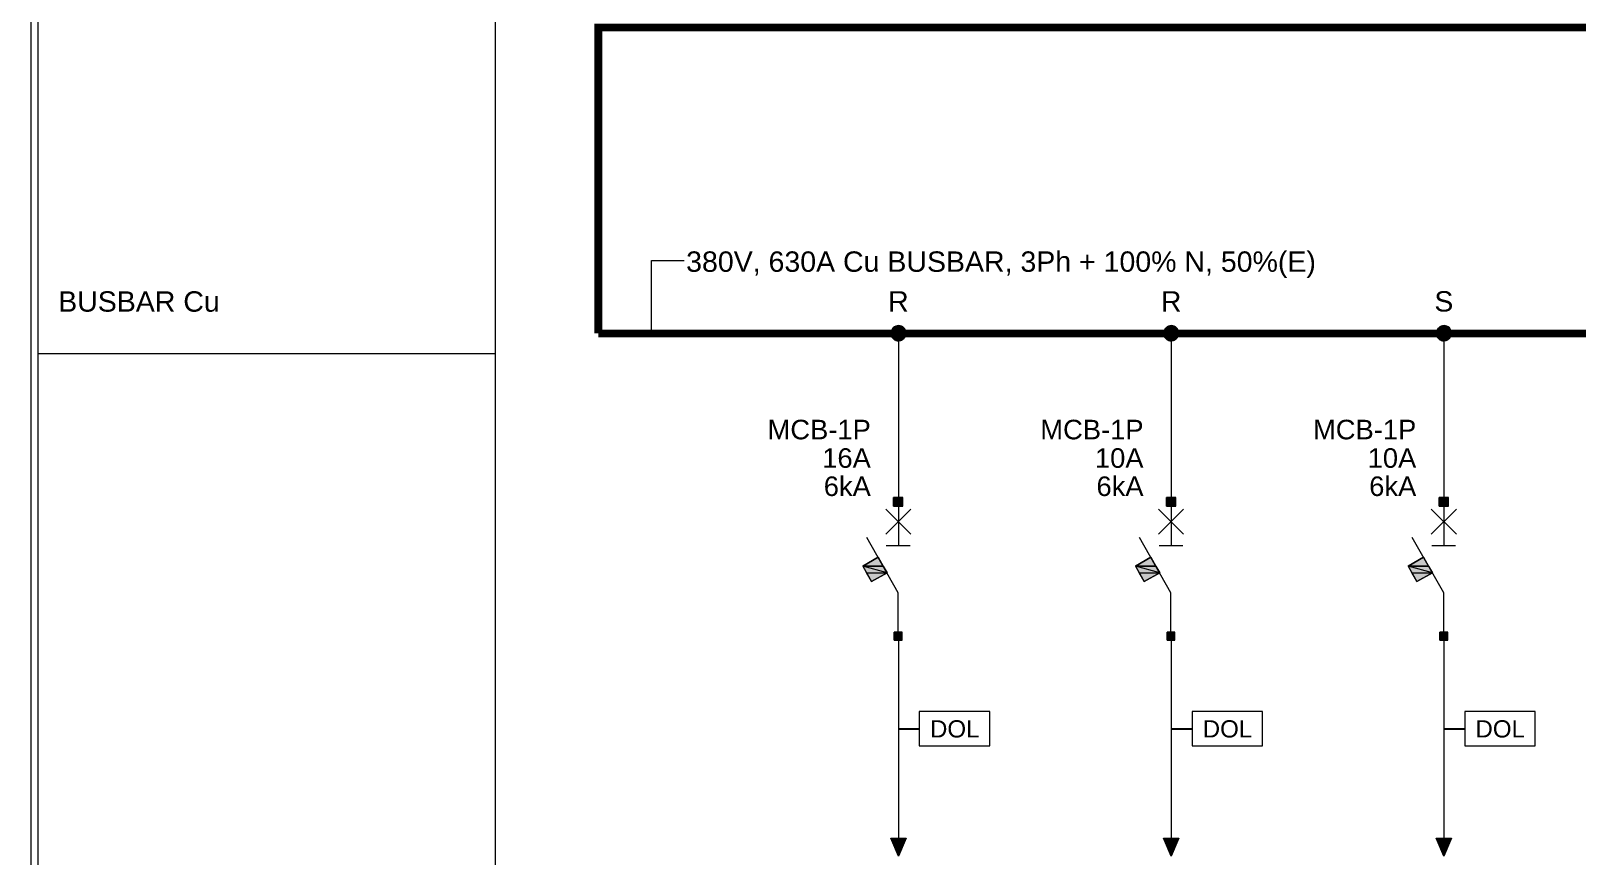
# Model space of a CAD drawing. Header units: millimetres. Extents: x -33055 to 42243, y -56860 to 24450.
# Drawn here: x -33055 to -13365, y -47086 to -36574 of the extents above; entities that cross this region are included whole.
import ezdxf
from ezdxf.enums import TextEntityAlignment as Align

# ---------------------------------------------------------------- set-up
doc = ezdxf.new("R2010")
doc.units = ezdxf.units.MM
for name, color, linetype in [('E-BUSBAR', 7, 'Continuous'), ('E-FRAME', 7, 'Continuous'), ('E-LEADER', 7, 'Continuous'), ('E-SLD', 7, 'Continuous'), ('E-TEXT', 7, 'Continuous')]:
    doc.layers.add(name, color=color, linetype=linetype)
doc.styles.add('ARIAL', font='arial.ttf')

msp = doc.modelspace()

# ---------------------------------------------------------------- hatches: boundary and pattern name
at = {"layer": 'E-SLD'}
h = msp.add_hatch(color=7, dxfattribs=at)
h.dxf.hatch_style = 1
h.paths.add_polyline_path([(-21940, -40363), (-22075, -40363), (-21936, -40372), (-21940, -40363)])
h.paths.add_polyline_path([(-22075, -40363), (-21936, -40372), (-22083, -40372), (-22075, -40363)])
h = msp.add_hatch(color=7, dxfattribs=at)
h.dxf.hatch_style = 1
h.paths.add_polyline_path([(-21948, -40355), (-22071, -40355), (-21940, -40363), (-21948, -40355)])
h.paths.add_polyline_path([(-22071, -40355), (-21940, -40363), (-22075, -40363), (-22071, -40355)])
h = msp.add_hatch(color=7, dxfattribs=at)
h.dxf.hatch_style = 1
h.paths.add_polyline_path([(-21953, -40351), (-22062, -40351), (-21948, -40355), (-21953, -40351)])
h.paths.add_polyline_path([(-22062, -40351), (-21948, -40355), (-22071, -40355), (-22062, -40351)])
h = msp.add_hatch(color=7, dxfattribs=at)
h.dxf.hatch_style = 1
h.paths.add_polyline_path([(-21961, -40346), (-22058, -40346), (-21953, -40351), (-21961, -40346)])
h.paths.add_polyline_path([(-22058, -40346), (-21953, -40351), (-22062, -40351), (-22058, -40346)])
h = msp.add_hatch(color=7, dxfattribs=at)
h.dxf.hatch_style = 1
h.paths.add_polyline_path([(-21969, -40342), (-22045, -40342), (-21961, -40346), (-21969, -40342)])
h.paths.add_polyline_path([(-22045, -40342), (-21961, -40346), (-22058, -40346), (-22045, -40342)])
h = msp.add_hatch(color=7, dxfattribs=at)
h.dxf.hatch_style = 1
h.paths.add_polyline_path([(-21978, -40338), (-22041, -40338), (-21969, -40342), (-21978, -40338)])
h.paths.add_polyline_path([(-22041, -40338), (-21969, -40342), (-22045, -40342), (-22041, -40338)])
h = msp.add_hatch(color=7, dxfattribs=at)
h.dxf.hatch_style = 1
h.paths.add_polyline_path([(-21986, -40338), (-22029, -40338), (-21978, -40338), (-21986, -40338)])
h.paths.add_polyline_path([(-22029, -40338), (-21978, -40338), (-22041, -40338), (-22029, -40338)])
h = msp.add_hatch(color=7, dxfattribs=at)
h.dxf.hatch_style = 1
h.paths.add_polyline_path([(-21999, -40334), (-22024, -40334), (-21986, -40338), (-21999, -40334)])
h.paths.add_polyline_path([(-22024, -40334), (-21986, -40338), (-22029, -40338), (-22024, -40334)])
h = msp.add_hatch(color=7, dxfattribs=at)
h.dxf.hatch_style = 1
h.paths.add_polyline_path([(-22003, -40334), (-21999, -40334), (-22024, -40334), (-22003, -40334)])
h = msp.add_hatch(color=7, dxfattribs=at)
h.dxf.hatch_style = 1
h.paths.add_polyline_path([(-18467, -40363), (-18602, -40363), (-18463, -40372), (-18467, -40363)])
h.paths.add_polyline_path([(-18602, -40363), (-18463, -40372), (-18610, -40372), (-18602, -40363)])
h = msp.add_hatch(color=7, dxfattribs=at)
h.dxf.hatch_style = 1
h.paths.add_polyline_path([(-18475, -40355), (-18598, -40355), (-18467, -40363), (-18475, -40355)])
h.paths.add_polyline_path([(-18598, -40355), (-18467, -40363), (-18602, -40363), (-18598, -40355)])
h = msp.add_hatch(color=7, dxfattribs=at)
h.dxf.hatch_style = 1
h.paths.add_polyline_path([(-18480, -40351), (-18589, -40351), (-18475, -40355), (-18480, -40351)])
h.paths.add_polyline_path([(-18589, -40351), (-18475, -40355), (-18598, -40355), (-18589, -40351)])
h = msp.add_hatch(color=7, dxfattribs=at)
h.dxf.hatch_style = 1
h.paths.add_polyline_path([(-18488, -40346), (-18585, -40346), (-18480, -40351), (-18488, -40346)])
h.paths.add_polyline_path([(-18585, -40346), (-18480, -40351), (-18589, -40351), (-18585, -40346)])
h = msp.add_hatch(color=7, dxfattribs=at)
h.dxf.hatch_style = 1
h.paths.add_polyline_path([(-18496, -40342), (-18572, -40342), (-18488, -40346), (-18496, -40342)])
h.paths.add_polyline_path([(-18572, -40342), (-18488, -40346), (-18585, -40346), (-18572, -40342)])
h = msp.add_hatch(color=7, dxfattribs=at)
h.dxf.hatch_style = 1
h.paths.add_polyline_path([(-18505, -40338), (-18568, -40338), (-18496, -40342), (-18505, -40338)])
h.paths.add_polyline_path([(-18568, -40338), (-18496, -40342), (-18572, -40342), (-18568, -40338)])
h = msp.add_hatch(color=7, dxfattribs=at)
h.dxf.hatch_style = 1
h.paths.add_polyline_path([(-18513, -40338), (-18556, -40338), (-18505, -40338), (-18513, -40338)])
h.paths.add_polyline_path([(-18556, -40338), (-18505, -40338), (-18568, -40338), (-18556, -40338)])
h = msp.add_hatch(color=7, dxfattribs=at)
h.dxf.hatch_style = 1
h.paths.add_polyline_path([(-18526, -40334), (-18551, -40334), (-18513, -40338), (-18526, -40334)])
h.paths.add_polyline_path([(-18551, -40334), (-18513, -40338), (-18556, -40338), (-18551, -40334)])
h = msp.add_hatch(color=7, dxfattribs=at)
h.dxf.hatch_style = 1
h.paths.add_polyline_path([(-18530, -40334), (-18526, -40334), (-18551, -40334), (-18530, -40334)])
h = msp.add_hatch(color=7, dxfattribs=at)
h.dxf.hatch_style = 1
h.paths.add_polyline_path([(-14994, -40363), (-15129, -40363), (-14990, -40372), (-14994, -40363)])
h.paths.add_polyline_path([(-15129, -40363), (-14990, -40372), (-15137, -40372), (-15129, -40363)])
h = msp.add_hatch(color=7, dxfattribs=at)
h.dxf.hatch_style = 1
h.paths.add_polyline_path([(-15002, -40355), (-15125, -40355), (-14994, -40363), (-15002, -40355)])
h.paths.add_polyline_path([(-15125, -40355), (-14994, -40363), (-15129, -40363), (-15125, -40355)])
h = msp.add_hatch(color=7, dxfattribs=at)
h.dxf.hatch_style = 1
h.paths.add_polyline_path([(-15007, -40351), (-15116, -40351), (-15002, -40355), (-15007, -40351)])
h.paths.add_polyline_path([(-15116, -40351), (-15002, -40355), (-15125, -40355), (-15116, -40351)])
h = msp.add_hatch(color=7, dxfattribs=at)
h.dxf.hatch_style = 1
h.paths.add_polyline_path([(-15015, -40346), (-15112, -40346), (-15007, -40351), (-15015, -40346)])
h.paths.add_polyline_path([(-15112, -40346), (-15007, -40351), (-15116, -40351), (-15112, -40346)])
h = msp.add_hatch(color=7, dxfattribs=at)
h.dxf.hatch_style = 1
h.paths.add_polyline_path([(-15023, -40342), (-15099, -40342), (-15015, -40346), (-15023, -40342)])
h.paths.add_polyline_path([(-15099, -40342), (-15015, -40346), (-15112, -40346), (-15099, -40342)])
h = msp.add_hatch(color=7, dxfattribs=at)
h.dxf.hatch_style = 1
h.paths.add_polyline_path([(-15032, -40338), (-15095, -40338), (-15023, -40342), (-15032, -40338)])
h.paths.add_polyline_path([(-15095, -40338), (-15023, -40342), (-15099, -40342), (-15095, -40338)])
h = msp.add_hatch(color=7, dxfattribs=at)
h.dxf.hatch_style = 1
h.paths.add_polyline_path([(-15040, -40338), (-15083, -40338), (-15032, -40338), (-15040, -40338)])
h.paths.add_polyline_path([(-15083, -40338), (-15032, -40338), (-15095, -40338), (-15083, -40338)])
h = msp.add_hatch(color=7, dxfattribs=at)
h.dxf.hatch_style = 1
h.paths.add_polyline_path([(-15053, -40334), (-15078, -40334), (-15040, -40338), (-15053, -40334)])
h.paths.add_polyline_path([(-15078, -40334), (-15040, -40338), (-15083, -40338), (-15078, -40334)])
h = msp.add_hatch(color=7, dxfattribs=at)
h.dxf.hatch_style = 1
h.paths.add_polyline_path([(-15057, -40334), (-15053, -40334), (-15078, -40334), (-15057, -40334)])
h = msp.add_hatch(color=7, dxfattribs=at)
h.dxf.hatch_style = 1
h.paths.add_polyline_path([(-21915, -40410), (-22100, -40410), (-21915, -40418), (-21915, -40410)])
h.paths.add_polyline_path([(-22100, -40410), (-21915, -40418), (-22105, -40418), (-22100, -40410)])
h = msp.add_hatch(color=7, dxfattribs=at)
h.dxf.hatch_style = 1
h.paths.add_polyline_path([(-21915, -40418), (-22105, -40418), (-21915, -40427), (-21915, -40418)])
h.paths.add_polyline_path([(-22105, -40418), (-21915, -40427), (-22105, -40427), (-22105, -40418)])
h = msp.add_hatch(color=7, dxfattribs=at)
h.dxf.hatch_style = 1
h.paths.add_polyline_path([(-21915, -40427), (-22105, -40427), (-21915, -40439), (-21915, -40427)])
h.paths.add_polyline_path([(-22105, -40427), (-21915, -40439), (-22105, -40439), (-22105, -40427)])
h = msp.add_hatch(color=7, dxfattribs=at)
h.dxf.hatch_style = 1
h.paths.add_polyline_path([(-21915, -40439), (-22105, -40439), (-21915, -40448), (-21915, -40439)])
h.paths.add_polyline_path([(-22105, -40439), (-21915, -40448), (-22100, -40448), (-22105, -40439)])
h = msp.add_hatch(color=7, dxfattribs=at)
h.dxf.hatch_style = 1
h.paths.add_polyline_path([(-21919, -40393), (-22096, -40393), (-21919, -40401), (-21919, -40393)])
h.paths.add_polyline_path([(-22096, -40393), (-21919, -40401), (-22100, -40401), (-22096, -40393)])
h = msp.add_hatch(color=7, dxfattribs=at)
h.dxf.hatch_style = 1
h.paths.add_polyline_path([(-21919, -40401), (-22100, -40401), (-21915, -40410), (-21919, -40401)])
h.paths.add_polyline_path([(-22100, -40401), (-21915, -40410), (-22100, -40410), (-22100, -40401)])
h = msp.add_hatch(color=7, dxfattribs=at)
h.dxf.hatch_style = 1
h.paths.add_polyline_path([(-21915, -40448), (-22100, -40448), (-21919, -40456), (-21915, -40448)])
h.paths.add_polyline_path([(-22100, -40448), (-21919, -40456), (-22100, -40456), (-22100, -40448)])
h = msp.add_hatch(color=7, dxfattribs=at)
h.dxf.hatch_style = 1
h.paths.add_polyline_path([(-21919, -40456), (-22100, -40456), (-21919, -40465), (-21919, -40456)])
h.paths.add_polyline_path([(-22100, -40456), (-21919, -40465), (-22096, -40465), (-22100, -40456)])
h = msp.add_hatch(color=7, dxfattribs=at)
h.dxf.hatch_style = 1
h.paths.add_polyline_path([(-21923, -40384), (-22092, -40384), (-21919, -40393), (-21923, -40384)])
h.paths.add_polyline_path([(-22092, -40384), (-21919, -40393), (-22096, -40393), (-22092, -40384)])
h = msp.add_hatch(color=7, dxfattribs=at)
h.dxf.hatch_style = 1
h.paths.add_polyline_path([(-21919, -40465), (-22096, -40465), (-21923, -40473), (-21919, -40465)])
h.paths.add_polyline_path([(-22096, -40465), (-21923, -40473), (-22092, -40473), (-22096, -40465)])
h = msp.add_hatch(color=7, dxfattribs=at)
h.dxf.hatch_style = 1
h.paths.add_polyline_path([(-21927, -40376), (-22088, -40376), (-21923, -40384), (-21927, -40376)])
h.paths.add_polyline_path([(-22088, -40376), (-21923, -40384), (-22092, -40384), (-22088, -40376)])
h = msp.add_hatch(color=7, dxfattribs=at)
h.dxf.hatch_style = 1
h.paths.add_polyline_path([(-21923, -40473), (-22092, -40473), (-21927, -40481), (-21923, -40473)])
h.paths.add_polyline_path([(-22092, -40473), (-21927, -40481), (-22088, -40481), (-22092, -40473)])
h = msp.add_hatch(color=7, dxfattribs=at)
h.dxf.hatch_style = 1
h.paths.add_polyline_path([(-21936, -40372), (-22083, -40372), (-21927, -40376), (-21936, -40372)])
h.paths.add_polyline_path([(-22083, -40372), (-21927, -40376), (-22088, -40376), (-22083, -40372)])
h = msp.add_hatch(color=7, dxfattribs=at)
h.dxf.hatch_style = 1
h.paths.add_polyline_path([(-21927, -40481), (-22088, -40481), (-21936, -40486), (-21927, -40481)])
h.paths.add_polyline_path([(-22088, -40481), (-21936, -40486), (-22083, -40486), (-22088, -40481)])
h = msp.add_hatch(color=7, dxfattribs=at)
h.dxf.hatch_style = 1
h.paths.add_polyline_path([(-21936, -40486), (-22083, -40486), (-21940, -40494), (-21936, -40486)])
h.paths.add_polyline_path([(-22083, -40486), (-21940, -40494), (-22075, -40494), (-22083, -40486)])
h = msp.add_hatch(color=7, dxfattribs=at)
h.dxf.hatch_style = 1
h.paths.add_polyline_path([(-21940, -40494), (-22075, -40494), (-21948, -40498), (-21940, -40494)])
h.paths.add_polyline_path([(-22075, -40494), (-21948, -40498), (-22071, -40498), (-22075, -40494)])
h = msp.add_hatch(color=7, dxfattribs=at)
h.dxf.hatch_style = 1
h.paths.add_polyline_path([(-21948, -40498), (-22071, -40498), (-21953, -40507), (-21948, -40498)])
h.paths.add_polyline_path([(-22071, -40498), (-21953, -40507), (-22062, -40507), (-22071, -40498)])
h = msp.add_hatch(color=7, dxfattribs=at)
h.dxf.hatch_style = 1
h.paths.add_polyline_path([(-21953, -40507), (-22062, -40507), (-21961, -40511), (-21953, -40507)])
h.paths.add_polyline_path([(-22062, -40507), (-21961, -40511), (-22058, -40511), (-22062, -40507)])
h = msp.add_hatch(color=7, dxfattribs=at)
h.dxf.hatch_style = 1
h.paths.add_polyline_path([(-21961, -40511), (-22058, -40511), (-21969, -40515), (-21961, -40511)])
h.paths.add_polyline_path([(-22058, -40511), (-21969, -40515), (-22045, -40515), (-22058, -40511)])
h = msp.add_hatch(color=7, dxfattribs=at)
h.dxf.hatch_style = 1
h.paths.add_polyline_path([(-21969, -40515), (-22045, -40515), (-21978, -40519), (-21969, -40515)])
h.paths.add_polyline_path([(-22045, -40515), (-21978, -40519), (-22041, -40519), (-22045, -40515)])
h = msp.add_hatch(color=7, dxfattribs=at)
h.dxf.hatch_style = 1
h.paths.add_polyline_path([(-21978, -40519), (-22041, -40519), (-21986, -40519), (-21978, -40519)])
h.paths.add_polyline_path([(-22041, -40519), (-21986, -40519), (-22029, -40519), (-22041, -40519)])
h = msp.add_hatch(color=7, dxfattribs=at)
h.dxf.hatch_style = 1
h.paths.add_polyline_path([(-22029, -40519), (-22024, -40524), (-21999, -40524), (-22029, -40519)])
h.paths.add_polyline_path([(-22024, -40524), (-21999, -40524), (-22003, -40524), (-22024, -40524)])
h = msp.add_hatch(color=7, dxfattribs=at)
h.dxf.hatch_style = 1
h.paths.add_polyline_path([(-22029, -40519), (-21986, -40519), (-21999, -40524), (-22029, -40519)])
h = msp.add_hatch(color=7, dxfattribs=at)
h.dxf.hatch_style = 1
h.paths.add_polyline_path([(-18442, -40410), (-18627, -40410), (-18442, -40418), (-18442, -40410)])
h.paths.add_polyline_path([(-18627, -40410), (-18442, -40418), (-18632, -40418), (-18627, -40410)])
h = msp.add_hatch(color=7, dxfattribs=at)
h.dxf.hatch_style = 1
h.paths.add_polyline_path([(-18442, -40418), (-18632, -40418), (-18442, -40427), (-18442, -40418)])
h.paths.add_polyline_path([(-18632, -40418), (-18442, -40427), (-18632, -40427), (-18632, -40418)])
h = msp.add_hatch(color=7, dxfattribs=at)
h.dxf.hatch_style = 1
h.paths.add_polyline_path([(-18442, -40427), (-18632, -40427), (-18442, -40439), (-18442, -40427)])
h.paths.add_polyline_path([(-18632, -40427), (-18442, -40439), (-18632, -40439), (-18632, -40427)])
h = msp.add_hatch(color=7, dxfattribs=at)
h.dxf.hatch_style = 1
h.paths.add_polyline_path([(-18442, -40439), (-18632, -40439), (-18442, -40448), (-18442, -40439)])
h.paths.add_polyline_path([(-18632, -40439), (-18442, -40448), (-18627, -40448), (-18632, -40439)])
h = msp.add_hatch(color=7, dxfattribs=at)
h.dxf.hatch_style = 1
h.paths.add_polyline_path([(-18446, -40393), (-18623, -40393), (-18446, -40401), (-18446, -40393)])
h.paths.add_polyline_path([(-18623, -40393), (-18446, -40401), (-18627, -40401), (-18623, -40393)])
h = msp.add_hatch(color=7, dxfattribs=at)
h.dxf.hatch_style = 1
h.paths.add_polyline_path([(-18446, -40401), (-18627, -40401), (-18442, -40410), (-18446, -40401)])
h.paths.add_polyline_path([(-18627, -40401), (-18442, -40410), (-18627, -40410), (-18627, -40401)])
h = msp.add_hatch(color=7, dxfattribs=at)
h.dxf.hatch_style = 1
h.paths.add_polyline_path([(-18442, -40448), (-18627, -40448), (-18446, -40456), (-18442, -40448)])
h.paths.add_polyline_path([(-18627, -40448), (-18446, -40456), (-18627, -40456), (-18627, -40448)])
h = msp.add_hatch(color=7, dxfattribs=at)
h.dxf.hatch_style = 1
h.paths.add_polyline_path([(-18446, -40456), (-18627, -40456), (-18446, -40465), (-18446, -40456)])
h.paths.add_polyline_path([(-18627, -40456), (-18446, -40465), (-18623, -40465), (-18627, -40456)])
h = msp.add_hatch(color=7, dxfattribs=at)
h.dxf.hatch_style = 1
h.paths.add_polyline_path([(-18450, -40384), (-18619, -40384), (-18446, -40393), (-18450, -40384)])
h.paths.add_polyline_path([(-18619, -40384), (-18446, -40393), (-18623, -40393), (-18619, -40384)])
h = msp.add_hatch(color=7, dxfattribs=at)
h.dxf.hatch_style = 1
h.paths.add_polyline_path([(-18446, -40465), (-18623, -40465), (-18450, -40473), (-18446, -40465)])
h.paths.add_polyline_path([(-18623, -40465), (-18450, -40473), (-18619, -40473), (-18623, -40465)])
h = msp.add_hatch(color=7, dxfattribs=at)
h.dxf.hatch_style = 1
h.paths.add_polyline_path([(-18454, -40376), (-18615, -40376), (-18450, -40384), (-18454, -40376)])
h.paths.add_polyline_path([(-18615, -40376), (-18450, -40384), (-18619, -40384), (-18615, -40376)])
h = msp.add_hatch(color=7, dxfattribs=at)
h.dxf.hatch_style = 1
h.paths.add_polyline_path([(-18450, -40473), (-18619, -40473), (-18454, -40481), (-18450, -40473)])
h.paths.add_polyline_path([(-18619, -40473), (-18454, -40481), (-18615, -40481), (-18619, -40473)])
h = msp.add_hatch(color=7, dxfattribs=at)
h.dxf.hatch_style = 1
h.paths.add_polyline_path([(-18463, -40372), (-18610, -40372), (-18454, -40376), (-18463, -40372)])
h.paths.add_polyline_path([(-18610, -40372), (-18454, -40376), (-18615, -40376), (-18610, -40372)])
h = msp.add_hatch(color=7, dxfattribs=at)
h.dxf.hatch_style = 1
h.paths.add_polyline_path([(-18454, -40481), (-18615, -40481), (-18463, -40486), (-18454, -40481)])
h.paths.add_polyline_path([(-18615, -40481), (-18463, -40486), (-18610, -40486), (-18615, -40481)])
h = msp.add_hatch(color=7, dxfattribs=at)
h.dxf.hatch_style = 1
h.paths.add_polyline_path([(-18463, -40486), (-18610, -40486), (-18467, -40494), (-18463, -40486)])
h.paths.add_polyline_path([(-18610, -40486), (-18467, -40494), (-18602, -40494), (-18610, -40486)])
h = msp.add_hatch(color=7, dxfattribs=at)
h.dxf.hatch_style = 1
h.paths.add_polyline_path([(-18467, -40494), (-18602, -40494), (-18475, -40498), (-18467, -40494)])
h.paths.add_polyline_path([(-18602, -40494), (-18475, -40498), (-18598, -40498), (-18602, -40494)])
h = msp.add_hatch(color=7, dxfattribs=at)
h.dxf.hatch_style = 1
h.paths.add_polyline_path([(-18475, -40498), (-18598, -40498), (-18480, -40507), (-18475, -40498)])
h.paths.add_polyline_path([(-18598, -40498), (-18480, -40507), (-18589, -40507), (-18598, -40498)])
h = msp.add_hatch(color=7, dxfattribs=at)
h.dxf.hatch_style = 1
h.paths.add_polyline_path([(-18480, -40507), (-18589, -40507), (-18488, -40511), (-18480, -40507)])
h.paths.add_polyline_path([(-18589, -40507), (-18488, -40511), (-18585, -40511), (-18589, -40507)])
h = msp.add_hatch(color=7, dxfattribs=at)
h.dxf.hatch_style = 1
h.paths.add_polyline_path([(-18488, -40511), (-18585, -40511), (-18496, -40515), (-18488, -40511)])
h.paths.add_polyline_path([(-18585, -40511), (-18496, -40515), (-18572, -40515), (-18585, -40511)])
h = msp.add_hatch(color=7, dxfattribs=at)
h.dxf.hatch_style = 1
h.paths.add_polyline_path([(-18496, -40515), (-18572, -40515), (-18505, -40519), (-18496, -40515)])
h.paths.add_polyline_path([(-18572, -40515), (-18505, -40519), (-18568, -40519), (-18572, -40515)])
h = msp.add_hatch(color=7, dxfattribs=at)
h.dxf.hatch_style = 1
h.paths.add_polyline_path([(-18505, -40519), (-18568, -40519), (-18513, -40519), (-18505, -40519)])
h.paths.add_polyline_path([(-18568, -40519), (-18513, -40519), (-18556, -40519), (-18568, -40519)])
h = msp.add_hatch(color=7, dxfattribs=at)
h.dxf.hatch_style = 1
h.paths.add_polyline_path([(-18556, -40519), (-18551, -40524), (-18526, -40524), (-18556, -40519)])
h.paths.add_polyline_path([(-18551, -40524), (-18526, -40524), (-18530, -40524), (-18551, -40524)])
h = msp.add_hatch(color=7, dxfattribs=at)
h.dxf.hatch_style = 1
h.paths.add_polyline_path([(-18556, -40519), (-18513, -40519), (-18526, -40524), (-18556, -40519)])
h = msp.add_hatch(color=7, dxfattribs=at)
h.dxf.hatch_style = 1
h.paths.add_polyline_path([(-14969, -40410), (-15154, -40410), (-14969, -40418), (-14969, -40410)])
h.paths.add_polyline_path([(-15154, -40410), (-14969, -40418), (-15159, -40418), (-15154, -40410)])
h = msp.add_hatch(color=7, dxfattribs=at)
h.dxf.hatch_style = 1
h.paths.add_polyline_path([(-14969, -40418), (-15159, -40418), (-14969, -40427), (-14969, -40418)])
h.paths.add_polyline_path([(-15159, -40418), (-14969, -40427), (-15159, -40427), (-15159, -40418)])
h = msp.add_hatch(color=7, dxfattribs=at)
h.dxf.hatch_style = 1
h.paths.add_polyline_path([(-14969, -40427), (-15159, -40427), (-14969, -40439), (-14969, -40427)])
h.paths.add_polyline_path([(-15159, -40427), (-14969, -40439), (-15159, -40439), (-15159, -40427)])
h = msp.add_hatch(color=7, dxfattribs=at)
h.dxf.hatch_style = 1
h.paths.add_polyline_path([(-14969, -40439), (-15159, -40439), (-14969, -40448), (-14969, -40439)])
h.paths.add_polyline_path([(-15159, -40439), (-14969, -40448), (-15154, -40448), (-15159, -40439)])
h = msp.add_hatch(color=7, dxfattribs=at)
h.dxf.hatch_style = 1
h.paths.add_polyline_path([(-14973, -40393), (-15150, -40393), (-14973, -40401), (-14973, -40393)])
h.paths.add_polyline_path([(-15150, -40393), (-14973, -40401), (-15154, -40401), (-15150, -40393)])
h = msp.add_hatch(color=7, dxfattribs=at)
h.dxf.hatch_style = 1
h.paths.add_polyline_path([(-14973, -40401), (-15154, -40401), (-14969, -40410), (-14973, -40401)])
h.paths.add_polyline_path([(-15154, -40401), (-14969, -40410), (-15154, -40410), (-15154, -40401)])
h = msp.add_hatch(color=7, dxfattribs=at)
h.dxf.hatch_style = 1
h.paths.add_polyline_path([(-14969, -40448), (-15154, -40448), (-14973, -40456), (-14969, -40448)])
h.paths.add_polyline_path([(-15154, -40448), (-14973, -40456), (-15154, -40456), (-15154, -40448)])
h = msp.add_hatch(color=7, dxfattribs=at)
h.dxf.hatch_style = 1
h.paths.add_polyline_path([(-14973, -40456), (-15154, -40456), (-14973, -40465), (-14973, -40456)])
h.paths.add_polyline_path([(-15154, -40456), (-14973, -40465), (-15150, -40465), (-15154, -40456)])
h = msp.add_hatch(color=7, dxfattribs=at)
h.dxf.hatch_style = 1
h.paths.add_polyline_path([(-14977, -40384), (-15146, -40384), (-14973, -40393), (-14977, -40384)])
h.paths.add_polyline_path([(-15146, -40384), (-14973, -40393), (-15150, -40393), (-15146, -40384)])
h = msp.add_hatch(color=7, dxfattribs=at)
h.dxf.hatch_style = 1
h.paths.add_polyline_path([(-14973, -40465), (-15150, -40465), (-14977, -40473), (-14973, -40465)])
h.paths.add_polyline_path([(-15150, -40465), (-14977, -40473), (-15146, -40473), (-15150, -40465)])
h = msp.add_hatch(color=7, dxfattribs=at)
h.dxf.hatch_style = 1
h.paths.add_polyline_path([(-14981, -40376), (-15142, -40376), (-14977, -40384), (-14981, -40376)])
h.paths.add_polyline_path([(-15142, -40376), (-14977, -40384), (-15146, -40384), (-15142, -40376)])
h = msp.add_hatch(color=7, dxfattribs=at)
h.dxf.hatch_style = 1
h.paths.add_polyline_path([(-14977, -40473), (-15146, -40473), (-14981, -40481), (-14977, -40473)])
h.paths.add_polyline_path([(-15146, -40473), (-14981, -40481), (-15142, -40481), (-15146, -40473)])
h = msp.add_hatch(color=7, dxfattribs=at)
h.dxf.hatch_style = 1
h.paths.add_polyline_path([(-14990, -40372), (-15137, -40372), (-14981, -40376), (-14990, -40372)])
h.paths.add_polyline_path([(-15137, -40372), (-14981, -40376), (-15142, -40376), (-15137, -40372)])
h = msp.add_hatch(color=7, dxfattribs=at)
h.dxf.hatch_style = 1
h.paths.add_polyline_path([(-14981, -40481), (-15142, -40481), (-14990, -40486), (-14981, -40481)])
h.paths.add_polyline_path([(-15142, -40481), (-14990, -40486), (-15137, -40486), (-15142, -40481)])
h = msp.add_hatch(color=7, dxfattribs=at)
h.dxf.hatch_style = 1
h.paths.add_polyline_path([(-14990, -40486), (-15137, -40486), (-14994, -40494), (-14990, -40486)])
h.paths.add_polyline_path([(-15137, -40486), (-14994, -40494), (-15129, -40494), (-15137, -40486)])
h = msp.add_hatch(color=7, dxfattribs=at)
h.dxf.hatch_style = 1
h.paths.add_polyline_path([(-14994, -40494), (-15129, -40494), (-15002, -40498), (-14994, -40494)])
h.paths.add_polyline_path([(-15129, -40494), (-15002, -40498), (-15125, -40498), (-15129, -40494)])
h = msp.add_hatch(color=7, dxfattribs=at)
h.dxf.hatch_style = 1
h.paths.add_polyline_path([(-15002, -40498), (-15125, -40498), (-15007, -40507), (-15002, -40498)])
h.paths.add_polyline_path([(-15125, -40498), (-15007, -40507), (-15116, -40507), (-15125, -40498)])
h = msp.add_hatch(color=7, dxfattribs=at)
h.dxf.hatch_style = 1
h.paths.add_polyline_path([(-15007, -40507), (-15116, -40507), (-15015, -40511), (-15007, -40507)])
h.paths.add_polyline_path([(-15116, -40507), (-15015, -40511), (-15112, -40511), (-15116, -40507)])
h = msp.add_hatch(color=7, dxfattribs=at)
h.dxf.hatch_style = 1
h.paths.add_polyline_path([(-15015, -40511), (-15112, -40511), (-15023, -40515), (-15015, -40511)])
h.paths.add_polyline_path([(-15112, -40511), (-15023, -40515), (-15099, -40515), (-15112, -40511)])
h = msp.add_hatch(color=7, dxfattribs=at)
h.dxf.hatch_style = 1
h.paths.add_polyline_path([(-15023, -40515), (-15099, -40515), (-15032, -40519), (-15023, -40515)])
h.paths.add_polyline_path([(-15099, -40515), (-15032, -40519), (-15095, -40519), (-15099, -40515)])
h = msp.add_hatch(color=7, dxfattribs=at)
h.dxf.hatch_style = 1
h.paths.add_polyline_path([(-15032, -40519), (-15095, -40519), (-15040, -40519), (-15032, -40519)])
h.paths.add_polyline_path([(-15095, -40519), (-15040, -40519), (-15083, -40519), (-15095, -40519)])
h = msp.add_hatch(color=7, dxfattribs=at)
h.dxf.hatch_style = 1
h.paths.add_polyline_path([(-15083, -40519), (-15078, -40524), (-15053, -40524), (-15083, -40519)])
h.paths.add_polyline_path([(-15078, -40524), (-15053, -40524), (-15057, -40524), (-15078, -40524)])
h = msp.add_hatch(color=7, dxfattribs=at)
h.dxf.hatch_style = 1
h.paths.add_polyline_path([(-15083, -40519), (-15040, -40519), (-15053, -40524), (-15083, -40519)])
h = msp.add_hatch(color=7, dxfattribs=at)
h.dxf.hatch_style = 1
h.paths.add_polyline_path([(-21950, -42516), (-22069, -42516), (-21950, -42630), (-21950, -42516)])
h.paths.add_polyline_path([(-22069, -42516), (-21950, -42630), (-22069, -42630), (-22069, -42516)])
h = msp.add_hatch(color=7, dxfattribs=at)
h.dxf.hatch_style = 1
h.paths.add_polyline_path([(-18477, -42516), (-18596, -42516), (-18477, -42630), (-18477, -42516)])
h.paths.add_polyline_path([(-18596, -42516), (-18477, -42630), (-18596, -42630), (-18596, -42516)])
h = msp.add_hatch(color=7, dxfattribs=at)
h.dxf.hatch_style = 1
h.paths.add_polyline_path([(-15004, -42516), (-15123, -42516), (-15004, -42630), (-15004, -42516)])
h.paths.add_polyline_path([(-15123, -42516), (-15004, -42630), (-15123, -42630), (-15123, -42516)])
h = msp.add_hatch(color=7, dxfattribs=at)
h.dxf.hatch_style = 1
h.paths.add_polyline_path([(-22267, -43280), (-22204, -43394), (-22461, -43394), (-22267, -43280)])
h = msp.add_hatch(color=7, dxfattribs=at)
h.dxf.hatch_style = 1
h.paths.add_polyline_path([(-18794, -43280), (-18731, -43394), (-18988, -43394), (-18794, -43280)])
h = msp.add_hatch(color=7, dxfattribs=at)
h.dxf.hatch_style = 1
h.paths.add_polyline_path([(-15321, -43280), (-15258, -43394), (-15515, -43394), (-15321, -43280)])
h = msp.add_hatch(color=7, dxfattribs=at)
h.dxf.hatch_style = 1
h.paths.add_polyline_path([(-22461, -43394), (-22415, -43479), (-22153, -43479), (-22461, -43394)])
h.paths.add_polyline_path([(-22415, -43479), (-22153, -43479), (-22352, -43589), (-22415, -43479)])
h = msp.add_hatch(color=7, dxfattribs=at)
h.dxf.hatch_style = 1
h.paths.add_polyline_path([(-22461, -43394), (-22204, -43394), (-22153, -43479), (-22461, -43394)])
h = msp.add_hatch(color=7, dxfattribs=at)
h.dxf.hatch_style = 1
h.paths.add_polyline_path([(-18988, -43394), (-18942, -43479), (-18680, -43479), (-18988, -43394)])
h.paths.add_polyline_path([(-18942, -43479), (-18680, -43479), (-18879, -43589), (-18942, -43479)])
h = msp.add_hatch(color=7, dxfattribs=at)
h.dxf.hatch_style = 1
h.paths.add_polyline_path([(-18988, -43394), (-18731, -43394), (-18680, -43479), (-18988, -43394)])
h = msp.add_hatch(color=7, dxfattribs=at)
h.dxf.hatch_style = 1
h.paths.add_polyline_path([(-15515, -43394), (-15469, -43479), (-15207, -43479), (-15515, -43394)])
h.paths.add_polyline_path([(-15469, -43479), (-15207, -43479), (-15406, -43589), (-15469, -43479)])
h = msp.add_hatch(color=7, dxfattribs=at)
h.dxf.hatch_style = 1
h.paths.add_polyline_path([(-15515, -43394), (-15258, -43394), (-15207, -43479), (-15515, -43394)])
h = msp.add_hatch(color=7, dxfattribs=at)
h.dxf.hatch_style = 1
h.paths.add_polyline_path([(-21959, -44235), (-22060, -44235), (-21959, -44336), (-21959, -44235)])
h.paths.add_polyline_path([(-22060, -44235), (-21959, -44336), (-22060, -44336), (-22060, -44235)])
h = msp.add_hatch(color=7, dxfattribs=at)
h.dxf.hatch_style = 1
h.paths.add_polyline_path([(-18486, -44235), (-18587, -44235), (-18486, -44336), (-18486, -44235)])
h.paths.add_polyline_path([(-18587, -44235), (-18486, -44336), (-18587, -44336), (-18587, -44235)])
h = msp.add_hatch(color=7, dxfattribs=at)
h.dxf.hatch_style = 1
h.paths.add_polyline_path([(-15013, -44235), (-15114, -44235), (-15013, -44336), (-15013, -44235)])
h.paths.add_polyline_path([(-15114, -44235), (-15013, -44336), (-15114, -44336), (-15114, -44235)])
h = msp.add_hatch(color=7, dxfattribs=at)
h.dxf.hatch_style = 1
h.paths.add_polyline_path([(-22105, -46858), (-21910, -46858), (-22007, -47086), (-22105, -46858)])
h = msp.add_hatch(color=7, dxfattribs=at)
h.dxf.hatch_style = 1
h.paths.add_polyline_path([(-18632, -46858), (-18437, -46858), (-18534, -47086), (-18632, -46858)])
h = msp.add_hatch(color=7, dxfattribs=at)
h.dxf.hatch_style = 1
h.paths.add_polyline_path([(-15159, -46858), (-14964, -46858), (-15061, -47086), (-15159, -46858)])

# ---------------------------------------------------------------- linework, layer by layer
at = {"color": 7, "lineweight": 0}
msp.add_lwpolyline([(-25152, -40430), (-25152, -39499), (-24737, -39499)], dxfattribs=at)
at = {"layer": 'E-BUSBAR', "const_width": 100}
for points in [[(35929, -21994), (35929, -36531), (-25829, -36531), (-25829, -40428)], [(-25829, -40428), (34952, -40428)]]:
    msp.add_lwpolyline(points, dxfattribs=at)
at = {"layer": 'E-FRAME', "color": 7, "lineweight": 0}
for p, q in [((-27145, 24348), (-27145, -56602)), ((-32966, -40684), (-27145, -40684))]:
    msp.add_line(p, q, dxfattribs=at)
for points in [[(-33055, 24450), (-33055, -56699), (37914, -56699), (37914, 24450), (-33055, 24450)], [(-32966, 24348), (-32966, -56602), (37813, -56602), (37813, 24348), (-32966, 24348)]]:
    msp.add_lwpolyline(points, dxfattribs=at)
at = {"layer": 'E-LEADER', "color": 253, "lineweight": 25, "true_color": 0x999999}
for p, q in [((-22013, -45465), (-21742, -45465)), ((-18540, -45465), (-18269, -45465)), ((-15067, -45465), (-14796, -45465))]:
    msp.add_line(p, q, dxfattribs=at)
at = {"layer": 'E-SLD', "color": 7, "lineweight": 0}
for p, q in [((-22007, -40427), (-22007, -43125)), ((-18534, -40427), (-18534, -43125)), ((-15061, -40427), (-15061, -43125)), ((-22170, -42668), (-21849, -42985)), ((-21849, -42668), (-22170, -42985)), ((-18697, -42668), (-18376, -42985)), ((-18376, -42668), (-18697, -42985)), ((-15224, -42668), (-14903, -42985)), ((-14903, -42668), (-15224, -42985)), ((-22162, -43128), (-21858, -43128)), ((-18689, -43128), (-18385, -43128)), ((-15216, -43128), (-14912, -43128)), ((-22007, -44333), (-22007, -47086)), ((-18534, -44333), (-18534, -47086)), ((-15061, -44333), (-15061, -47086))]:
    msp.add_line(p, q, dxfattribs=at)
for points in [[(-21910, -40424), (-21912, -40405), (-21918, -40387), (-21927, -40371), (-21938, -40357), (-21952, -40346), (-21968, -40337), (-21986, -40331), (-22005, -40329), (-22024, -40331), (-22042, -40337), (-22058, -40346), (-22073, -40357), (-22084, -40371), (-22093, -40387), (-22098, -40405), (-22100, -40424), (-22098, -40444), (-22093, -40461), (-22084, -40478), (-22073, -40492), (-22058, -40503), (-22042, -40512), (-22024, -40518), (-22005, -40519), (-21986, -40518), (-21968, -40512), (-21952, -40503), (-21938, -40492), (-21927, -40478), (-21918, -40461), (-21912, -40444), (-21910, -40424)], [(-22075, -40363), (-21936, -40372), (-22083, -40372), (-22075, -40363)], [(-22071, -40355), (-21940, -40363), (-22075, -40363), (-22071, -40355)], [(-21940, -40363), (-22075, -40363), (-21936, -40372), (-21940, -40363)], [(-22062, -40351), (-21948, -40355), (-22071, -40355), (-22062, -40351)], [(-21948, -40355), (-22071, -40355), (-21940, -40363), (-21948, -40355)], [(-22058, -40346), (-21953, -40351), (-22062, -40351), (-22058, -40346)], [(-21953, -40351), (-22062, -40351), (-21948, -40355), (-21953, -40351)], [(-22045, -40342), (-21961, -40346), (-22058, -40346), (-22045, -40342)], [(-21961, -40346), (-22058, -40346), (-21953, -40351), (-21961, -40346)], [(-22041, -40338), (-21969, -40342), (-22045, -40342), (-22041, -40338)], [(-21969, -40342), (-22045, -40342), (-21961, -40346), (-21969, -40342)], [(-22029, -40338), (-21978, -40338), (-22041, -40338), (-22029, -40338)], [(-21978, -40338), (-22041, -40338), (-21969, -40342), (-21978, -40338)], [(-22024, -40334), (-21986, -40338), (-22029, -40338), (-22024, -40334)], [(-21986, -40338), (-22029, -40338), (-21978, -40338), (-21986, -40338)], [(-22003, -40334), (-21999, -40334), (-22024, -40334), (-22003, -40334)], [(-21999, -40334), (-22024, -40334), (-21986, -40338), (-21999, -40334)], [(-18437, -40424), (-18439, -40405), (-18445, -40387), (-18454, -40371), (-18465, -40357), (-18479, -40346), (-18495, -40337), (-18513, -40331), (-18532, -40329), (-18551, -40331), (-18569, -40337), (-18585, -40346), (-18600, -40357), (-18611, -40371), (-18620, -40387), (-18625, -40405), (-18627, -40424), (-18625, -40444), (-18620, -40461), (-18611, -40478), (-18600, -40492), (-18585, -40503), (-18569, -40512), (-18551, -40518), (-18532, -40519), (-18513, -40518), (-18495, -40512), (-18479, -40503), (-18465, -40492), (-18454, -40478), (-18445, -40461), (-18439, -40444), (-18437, -40424)], [(-18602, -40363), (-18463, -40372), (-18610, -40372), (-18602, -40363)], [(-18598, -40355), (-18467, -40363), (-18602, -40363), (-18598, -40355)], [(-18467, -40363), (-18602, -40363), (-18463, -40372), (-18467, -40363)], [(-18589, -40351), (-18475, -40355), (-18598, -40355), (-18589, -40351)], [(-18475, -40355), (-18598, -40355), (-18467, -40363), (-18475, -40355)], [(-18585, -40346), (-18480, -40351), (-18589, -40351), (-18585, -40346)], [(-18480, -40351), (-18589, -40351), (-18475, -40355), (-18480, -40351)], [(-18572, -40342), (-18488, -40346), (-18585, -40346), (-18572, -40342)], [(-18488, -40346), (-18585, -40346), (-18480, -40351), (-18488, -40346)], [(-18568, -40338), (-18496, -40342), (-18572, -40342), (-18568, -40338)], [(-18496, -40342), (-18572, -40342), (-18488, -40346), (-18496, -40342)], [(-18556, -40338), (-18505, -40338), (-18568, -40338), (-18556, -40338)], [(-18505, -40338), (-18568, -40338), (-18496, -40342), (-18505, -40338)], [(-18551, -40334), (-18513, -40338), (-18556, -40338), (-18551, -40334)], [(-18513, -40338), (-18556, -40338), (-18505, -40338), (-18513, -40338)], [(-18530, -40334), (-18526, -40334), (-18551, -40334), (-18530, -40334)], [(-18526, -40334), (-18551, -40334), (-18513, -40338), (-18526, -40334)], [(-14964, -40424), (-14966, -40405), (-14972, -40387), (-14981, -40371), (-14992, -40357), (-15006, -40346), (-15022, -40337), (-15040, -40331), (-15059, -40329), (-15078, -40331), (-15096, -40337), (-15112, -40346), (-15127, -40357), (-15138, -40371), (-15147, -40387), (-15152, -40405), (-15154, -40424), (-15152, -40444), (-15147, -40461), (-15138, -40478), (-15127, -40492), (-15112, -40503), (-15096, -40512), (-15078, -40518), (-15059, -40519), (-15040, -40518), (-15022, -40512), (-15006, -40503), (-14992, -40492), (-14981, -40478), (-14972, -40461), (-14966, -40444), (-14964, -40424)], [(-15129, -40363), (-14990, -40372), (-15137, -40372), (-15129, -40363)], [(-15125, -40355), (-14994, -40363), (-15129, -40363), (-15125, -40355)], [(-14994, -40363), (-15129, -40363), (-14990, -40372), (-14994, -40363)], [(-15116, -40351), (-15002, -40355), (-15125, -40355), (-15116, -40351)], [(-15002, -40355), (-15125, -40355), (-14994, -40363), (-15002, -40355)], [(-15112, -40346), (-15007, -40351), (-15116, -40351), (-15112, -40346)], [(-15007, -40351), (-15116, -40351), (-15002, -40355), (-15007, -40351)], [(-15099, -40342), (-15015, -40346), (-15112, -40346), (-15099, -40342)], [(-15015, -40346), (-15112, -40346), (-15007, -40351), (-15015, -40346)], [(-15095, -40338), (-15023, -40342), (-15099, -40342), (-15095, -40338)], [(-15023, -40342), (-15099, -40342), (-15015, -40346), (-15023, -40342)], [(-15083, -40338), (-15032, -40338), (-15095, -40338), (-15083, -40338)], [(-15032, -40338), (-15095, -40338), (-15023, -40342), (-15032, -40338)], [(-15078, -40334), (-15040, -40338), (-15083, -40338), (-15078, -40334)], [(-15040, -40338), (-15083, -40338), (-15032, -40338), (-15040, -40338)], [(-15057, -40334), (-15053, -40334), (-15078, -40334), (-15057, -40334)], [(-15053, -40334), (-15078, -40334), (-15040, -40338), (-15053, -40334)], [(-22100, -40410), (-21915, -40418), (-22105, -40418), (-22100, -40410)], [(-21915, -40418), (-22105, -40418), (-21915, -40427), (-21915, -40418)], [(-22105, -40418), (-21915, -40427), (-22105, -40427), (-22105, -40418)], [(-21915, -40427), (-22105, -40427), (-21915, -40439), (-21915, -40427)], [(-22105, -40427), (-21915, -40439), (-22105, -40439), (-22105, -40427)], [(-21915, -40439), (-22105, -40439), (-21915, -40448), (-21915, -40439)], [(-22105, -40439), (-21915, -40448), (-22100, -40448), (-22105, -40439)], [(-22096, -40393), (-21919, -40401), (-22100, -40401), (-22096, -40393)], [(-21919, -40401), (-22100, -40401), (-21915, -40410), (-21919, -40401)], [(-22100, -40401), (-21915, -40410), (-22100, -40410), (-22100, -40401)], [(-21915, -40410), (-22100, -40410), (-21915, -40418), (-21915, -40410)], [(-21915, -40448), (-22100, -40448), (-21919, -40456), (-21915, -40448)], [(-22100, -40448), (-21919, -40456), (-22100, -40456), (-22100, -40448)], [(-21919, -40456), (-22100, -40456), (-21919, -40465), (-21919, -40456)], [(-22100, -40456), (-21919, -40465), (-22096, -40465), (-22100, -40456)], [(-22092, -40384), (-21919, -40393), (-22096, -40393), (-22092, -40384)], [(-21919, -40393), (-22096, -40393), (-21919, -40401), (-21919, -40393)], [(-21919, -40465), (-22096, -40465), (-21923, -40473), (-21919, -40465)], [(-22096, -40465), (-21923, -40473), (-22092, -40473), (-22096, -40465)], [(-22088, -40376), (-21923, -40384), (-22092, -40384), (-22088, -40376)], [(-21923, -40384), (-22092, -40384), (-21919, -40393), (-21923, -40384)], [(-21923, -40473), (-22092, -40473), (-21927, -40481), (-21923, -40473)], [(-22092, -40473), (-21927, -40481), (-22088, -40481), (-22092, -40473)], [(-22083, -40372), (-21927, -40376), (-22088, -40376), (-22083, -40372)], [(-21927, -40376), (-22088, -40376), (-21923, -40384), (-21927, -40376)], [(-21927, -40481), (-22088, -40481), (-21936, -40486), (-21927, -40481)], [(-22088, -40481), (-21936, -40486), (-22083, -40486), (-22088, -40481)], [(-21936, -40372), (-22083, -40372), (-21927, -40376), (-21936, -40372)], [(-21936, -40486), (-22083, -40486), (-21940, -40494), (-21936, -40486)], [(-22083, -40486), (-21940, -40494), (-22075, -40494), (-22083, -40486)], [(-21940, -40494), (-22075, -40494), (-21948, -40498), (-21940, -40494)], [(-22075, -40494), (-21948, -40498), (-22071, -40498), (-22075, -40494)], [(-21948, -40498), (-22071, -40498), (-21953, -40507), (-21948, -40498)], [(-22071, -40498), (-21953, -40507), (-22062, -40507), (-22071, -40498)], [(-21953, -40507), (-22062, -40507), (-21961, -40511), (-21953, -40507)], [(-22062, -40507), (-21961, -40511), (-22058, -40511), (-22062, -40507)], [(-21961, -40511), (-22058, -40511), (-21969, -40515), (-21961, -40511)], [(-22058, -40511), (-21969, -40515), (-22045, -40515), (-22058, -40511)], [(-21969, -40515), (-22045, -40515), (-21978, -40519), (-21969, -40515)], [(-22045, -40515), (-21978, -40519), (-22041, -40519), (-22045, -40515)], [(-21978, -40519), (-22041, -40519), (-21986, -40519), (-21978, -40519)], [(-22041, -40519), (-21986, -40519), (-22029, -40519), (-22041, -40519)], [(-22029, -40519), (-22024, -40524), (-21999, -40524), (-22029, -40519)], [(-22029, -40519), (-21986, -40519), (-21999, -40524), (-22029, -40519)], [(-22024, -40524), (-21999, -40524), (-22003, -40524), (-22024, -40524)], [(-18627, -40410), (-18442, -40418), (-18632, -40418), (-18627, -40410)], [(-18442, -40418), (-18632, -40418), (-18442, -40427), (-18442, -40418)], [(-18632, -40418), (-18442, -40427), (-18632, -40427), (-18632, -40418)], [(-18442, -40427), (-18632, -40427), (-18442, -40439), (-18442, -40427)], [(-18632, -40427), (-18442, -40439), (-18632, -40439), (-18632, -40427)], [(-18442, -40439), (-18632, -40439), (-18442, -40448), (-18442, -40439)], [(-18632, -40439), (-18442, -40448), (-18627, -40448), (-18632, -40439)], [(-18623, -40393), (-18446, -40401), (-18627, -40401), (-18623, -40393)], [(-18446, -40401), (-18627, -40401), (-18442, -40410), (-18446, -40401)], [(-18627, -40401), (-18442, -40410), (-18627, -40410), (-18627, -40401)], [(-18442, -40410), (-18627, -40410), (-18442, -40418), (-18442, -40410)], [(-18442, -40448), (-18627, -40448), (-18446, -40456), (-18442, -40448)], [(-18627, -40448), (-18446, -40456), (-18627, -40456), (-18627, -40448)], [(-18446, -40456), (-18627, -40456), (-18446, -40465), (-18446, -40456)], [(-18627, -40456), (-18446, -40465), (-18623, -40465), (-18627, -40456)], [(-18619, -40384), (-18446, -40393), (-18623, -40393), (-18619, -40384)], [(-18446, -40393), (-18623, -40393), (-18446, -40401), (-18446, -40393)], [(-18446, -40465), (-18623, -40465), (-18450, -40473), (-18446, -40465)], [(-18623, -40465), (-18450, -40473), (-18619, -40473), (-18623, -40465)], [(-18615, -40376), (-18450, -40384), (-18619, -40384), (-18615, -40376)], [(-18450, -40384), (-18619, -40384), (-18446, -40393), (-18450, -40384)], [(-18450, -40473), (-18619, -40473), (-18454, -40481), (-18450, -40473)], [(-18619, -40473), (-18454, -40481), (-18615, -40481), (-18619, -40473)], [(-18610, -40372), (-18454, -40376), (-18615, -40376), (-18610, -40372)], [(-18454, -40376), (-18615, -40376), (-18450, -40384), (-18454, -40376)], [(-18454, -40481), (-18615, -40481), (-18463, -40486), (-18454, -40481)], [(-18615, -40481), (-18463, -40486), (-18610, -40486), (-18615, -40481)], [(-18463, -40372), (-18610, -40372), (-18454, -40376), (-18463, -40372)], [(-18463, -40486), (-18610, -40486), (-18467, -40494), (-18463, -40486)], [(-18610, -40486), (-18467, -40494), (-18602, -40494), (-18610, -40486)], [(-18467, -40494), (-18602, -40494), (-18475, -40498), (-18467, -40494)], [(-18602, -40494), (-18475, -40498), (-18598, -40498), (-18602, -40494)], [(-18475, -40498), (-18598, -40498), (-18480, -40507), (-18475, -40498)], [(-18598, -40498), (-18480, -40507), (-18589, -40507), (-18598, -40498)], [(-18480, -40507), (-18589, -40507), (-18488, -40511), (-18480, -40507)], [(-18589, -40507), (-18488, -40511), (-18585, -40511), (-18589, -40507)], [(-18488, -40511), (-18585, -40511), (-18496, -40515), (-18488, -40511)], [(-18585, -40511), (-18496, -40515), (-18572, -40515), (-18585, -40511)], [(-18496, -40515), (-18572, -40515), (-18505, -40519), (-18496, -40515)], [(-18572, -40515), (-18505, -40519), (-18568, -40519), (-18572, -40515)], [(-18505, -40519), (-18568, -40519), (-18513, -40519), (-18505, -40519)], [(-18568, -40519), (-18513, -40519), (-18556, -40519), (-18568, -40519)], [(-18556, -40519), (-18551, -40524), (-18526, -40524), (-18556, -40519)], [(-18556, -40519), (-18513, -40519), (-18526, -40524), (-18556, -40519)], [(-18551, -40524), (-18526, -40524), (-18530, -40524), (-18551, -40524)], [(-15154, -40410), (-14969, -40418), (-15159, -40418), (-15154, -40410)], [(-14969, -40418), (-15159, -40418), (-14969, -40427), (-14969, -40418)], [(-15159, -40418), (-14969, -40427), (-15159, -40427), (-15159, -40418)], [(-14969, -40427), (-15159, -40427), (-14969, -40439), (-14969, -40427)], [(-15159, -40427), (-14969, -40439), (-15159, -40439), (-15159, -40427)], [(-14969, -40439), (-15159, -40439), (-14969, -40448), (-14969, -40439)], [(-15159, -40439), (-14969, -40448), (-15154, -40448), (-15159, -40439)], [(-15150, -40393), (-14973, -40401), (-15154, -40401), (-15150, -40393)], [(-14973, -40401), (-15154, -40401), (-14969, -40410), (-14973, -40401)], [(-15154, -40401), (-14969, -40410), (-15154, -40410), (-15154, -40401)], [(-14969, -40410), (-15154, -40410), (-14969, -40418), (-14969, -40410)], [(-14969, -40448), (-15154, -40448), (-14973, -40456), (-14969, -40448)], [(-15154, -40448), (-14973, -40456), (-15154, -40456), (-15154, -40448)], [(-14973, -40456), (-15154, -40456), (-14973, -40465), (-14973, -40456)], [(-15154, -40456), (-14973, -40465), (-15150, -40465), (-15154, -40456)], [(-15146, -40384), (-14973, -40393), (-15150, -40393), (-15146, -40384)], [(-14973, -40393), (-15150, -40393), (-14973, -40401), (-14973, -40393)], [(-14973, -40465), (-15150, -40465), (-14977, -40473), (-14973, -40465)], [(-15150, -40465), (-14977, -40473), (-15146, -40473), (-15150, -40465)], [(-15142, -40376), (-14977, -40384), (-15146, -40384), (-15142, -40376)], [(-14977, -40384), (-15146, -40384), (-14973, -40393), (-14977, -40384)], [(-14977, -40473), (-15146, -40473), (-14981, -40481), (-14977, -40473)], [(-15146, -40473), (-14981, -40481), (-15142, -40481), (-15146, -40473)], [(-15137, -40372), (-14981, -40376), (-15142, -40376), (-15137, -40372)], [(-14981, -40376), (-15142, -40376), (-14977, -40384), (-14981, -40376)], [(-14981, -40481), (-15142, -40481), (-14990, -40486), (-14981, -40481)], [(-15142, -40481), (-14990, -40486), (-15137, -40486), (-15142, -40481)], [(-14990, -40372), (-15137, -40372), (-14981, -40376), (-14990, -40372)], [(-14990, -40486), (-15137, -40486), (-14994, -40494), (-14990, -40486)], [(-15137, -40486), (-14994, -40494), (-15129, -40494), (-15137, -40486)], [(-14994, -40494), (-15129, -40494), (-15002, -40498), (-14994, -40494)], [(-15129, -40494), (-15002, -40498), (-15125, -40498), (-15129, -40494)], [(-15002, -40498), (-15125, -40498), (-15007, -40507), (-15002, -40498)], [(-15125, -40498), (-15007, -40507), (-15116, -40507), (-15125, -40498)], [(-15007, -40507), (-15116, -40507), (-15015, -40511), (-15007, -40507)], [(-15116, -40507), (-15015, -40511), (-15112, -40511), (-15116, -40507)], [(-15015, -40511), (-15112, -40511), (-15023, -40515), (-15015, -40511)], [(-15112, -40511), (-15023, -40515), (-15099, -40515), (-15112, -40511)], [(-15023, -40515), (-15099, -40515), (-15032, -40519), (-15023, -40515)], [(-15099, -40515), (-15032, -40519), (-15095, -40519), (-15099, -40515)], [(-15032, -40519), (-15095, -40519), (-15040, -40519), (-15032, -40519)], [(-15095, -40519), (-15040, -40519), (-15083, -40519), (-15095, -40519)], [(-15083, -40519), (-15078, -40524), (-15053, -40524), (-15083, -40519)], [(-15083, -40519), (-15040, -40519), (-15053, -40524), (-15083, -40519)], [(-15078, -40524), (-15053, -40524), (-15057, -40524), (-15078, -40524)], [(-22069, -42516), (-22069, -42630), (-21950, -42630), (-21950, -42516), (-22069, -42516)], [(-22069, -42516), (-22069, -42630), (-21950, -42630), (-21950, -42516), (-22069, -42516)], [(-21950, -42516), (-22069, -42516), (-21950, -42630), (-21950, -42516)], [(-22069, -42516), (-21950, -42630), (-22069, -42630), (-22069, -42516)], [(-18596, -42516), (-18596, -42630), (-18477, -42630), (-18477, -42516), (-18596, -42516)], [(-18596, -42516), (-18596, -42630), (-18477, -42630), (-18477, -42516), (-18596, -42516)], [(-18477, -42516), (-18596, -42516), (-18477, -42630), (-18477, -42516)], [(-18596, -42516), (-18477, -42630), (-18596, -42630), (-18596, -42516)], [(-15123, -42516), (-15123, -42630), (-15004, -42630), (-15004, -42516), (-15123, -42516)], [(-15123, -42516), (-15123, -42630), (-15004, -42630), (-15004, -42516), (-15123, -42516)], [(-15004, -42516), (-15123, -42516), (-15004, -42630), (-15004, -42516)], [(-15123, -42516), (-15004, -42630), (-15123, -42630), (-15123, -42516)], [(-22010, -44235), (-22010, -43732), (-22411, -43027)], [(-18537, -44235), (-18537, -43732), (-18938, -43027)], [(-15064, -44235), (-15064, -43732), (-15465, -43027)], [(-22352, -43589), (-22153, -43479), (-22267, -43280), (-22461, -43394), (-22352, -43589)], [(-22267, -43280), (-22204, -43394), (-22461, -43394), (-22267, -43280)], [(-18879, -43589), (-18680, -43479), (-18794, -43280), (-18988, -43394), (-18879, -43589)], [(-18794, -43280), (-18731, -43394), (-18988, -43394), (-18794, -43280)], [(-15406, -43589), (-15207, -43479), (-15321, -43280), (-15515, -43394), (-15406, -43589)], [(-15321, -43280), (-15258, -43394), (-15515, -43394), (-15321, -43280)], [(-22461, -43394), (-22415, -43479), (-22153, -43479), (-22461, -43394)], [(-22461, -43394), (-22204, -43394), (-22153, -43479), (-22461, -43394)], [(-22415, -43479), (-22153, -43479), (-22352, -43589), (-22415, -43479)], [(-18988, -43394), (-18942, -43479), (-18680, -43479), (-18988, -43394)], [(-18988, -43394), (-18731, -43394), (-18680, -43479), (-18988, -43394)], [(-18942, -43479), (-18680, -43479), (-18879, -43589), (-18942, -43479)], [(-15515, -43394), (-15469, -43479), (-15207, -43479), (-15515, -43394)], [(-15515, -43394), (-15258, -43394), (-15207, -43479), (-15515, -43394)], [(-15469, -43479), (-15207, -43479), (-15406, -43589), (-15469, -43479)], [(-22060, -44235), (-22060, -44336), (-21959, -44336), (-21959, -44235), (-22060, -44235)], [(-21959, -44235), (-22060, -44235), (-21959, -44336), (-21959, -44235)], [(-22060, -44235), (-21959, -44336), (-22060, -44336), (-22060, -44235)], [(-18587, -44235), (-18587, -44336), (-18486, -44336), (-18486, -44235), (-18587, -44235)], [(-18486, -44235), (-18587, -44235), (-18486, -44336), (-18486, -44235)], [(-18587, -44235), (-18486, -44336), (-18587, -44336), (-18587, -44235)], [(-15114, -44235), (-15114, -44336), (-15013, -44336), (-15013, -44235), (-15114, -44235)], [(-15013, -44235), (-15114, -44235), (-15013, -44336), (-15013, -44235)], [(-15114, -44235), (-15013, -44336), (-15114, -44336), (-15114, -44235)], [(-21742, -45245), (-21742, -45681), (-20844, -45681), (-20844, -45245), (-21742, -45245)], [(-18269, -45245), (-18269, -45681), (-17371, -45681), (-17371, -45245), (-18269, -45245)], [(-14796, -45245), (-14796, -45681), (-13898, -45681), (-13898, -45245), (-14796, -45245)], [(-22007, -47086), (-22105, -46858), (-21910, -46858), (-22007, -47086)], [(-22105, -46858), (-21910, -46858), (-22007, -47086), (-22105, -46858)], [(-18534, -47086), (-18632, -46858), (-18437, -46858), (-18534, -47086)], [(-18632, -46858), (-18437, -46858), (-18534, -47086), (-18632, -46858)], [(-15061, -47086), (-15159, -46858), (-14964, -46858), (-15061, -47086)], [(-15159, -46858), (-14964, -46858), (-15061, -47086), (-15159, -46858)]]:
    msp.add_lwpolyline(points, dxfattribs=at)

# ---------------------------------------------------------------- texts
at = {"layer": 'E-TEXT', "color": 7, "style": 'ARIAL'}
for s, height, p in [('380V, 630A Cu BUSBAR, 3Ph + 100% N, 50%(E)', 259.84, (-24711, -39643)), ('BUSBAR Cu', 259.8, (-32708, -40151)), ('DOL', 219.7, (-21606, -45575)), ('DOL', 219.7, (-18133, -45575)), ('DOL', 219.7, (-14660, -45575))]:
    msp.add_text(s, height=height, dxfattribs=at).set_placement(p)
for s, p in [('R', (-22008, -40149)), ('R', (-18535, -40149)), ('S', (-15062, -40149))]:
    msp.add_text(s, height=259, dxfattribs=at).set_placement(p, align=Align.CENTER)
for s, p in [('MCB-1P', (-22359, -41777)), ('MCB-1P', (-18886, -41777)), ('MCB-1P', (-15413, -41777)), ('16A', (-22359, -42140)), ('10A', (-18886, -42140)), ('10A', (-15413, -42140)), ('6kA', (-22359, -42499)), ('6kA', (-18886, -42499)), ('6kA', (-15413, -42499))]:
    msp.add_text(s, height=249.2, dxfattribs=at).set_placement(p, align=Align.RIGHT)

doc.saveas('drawing.dxf')
